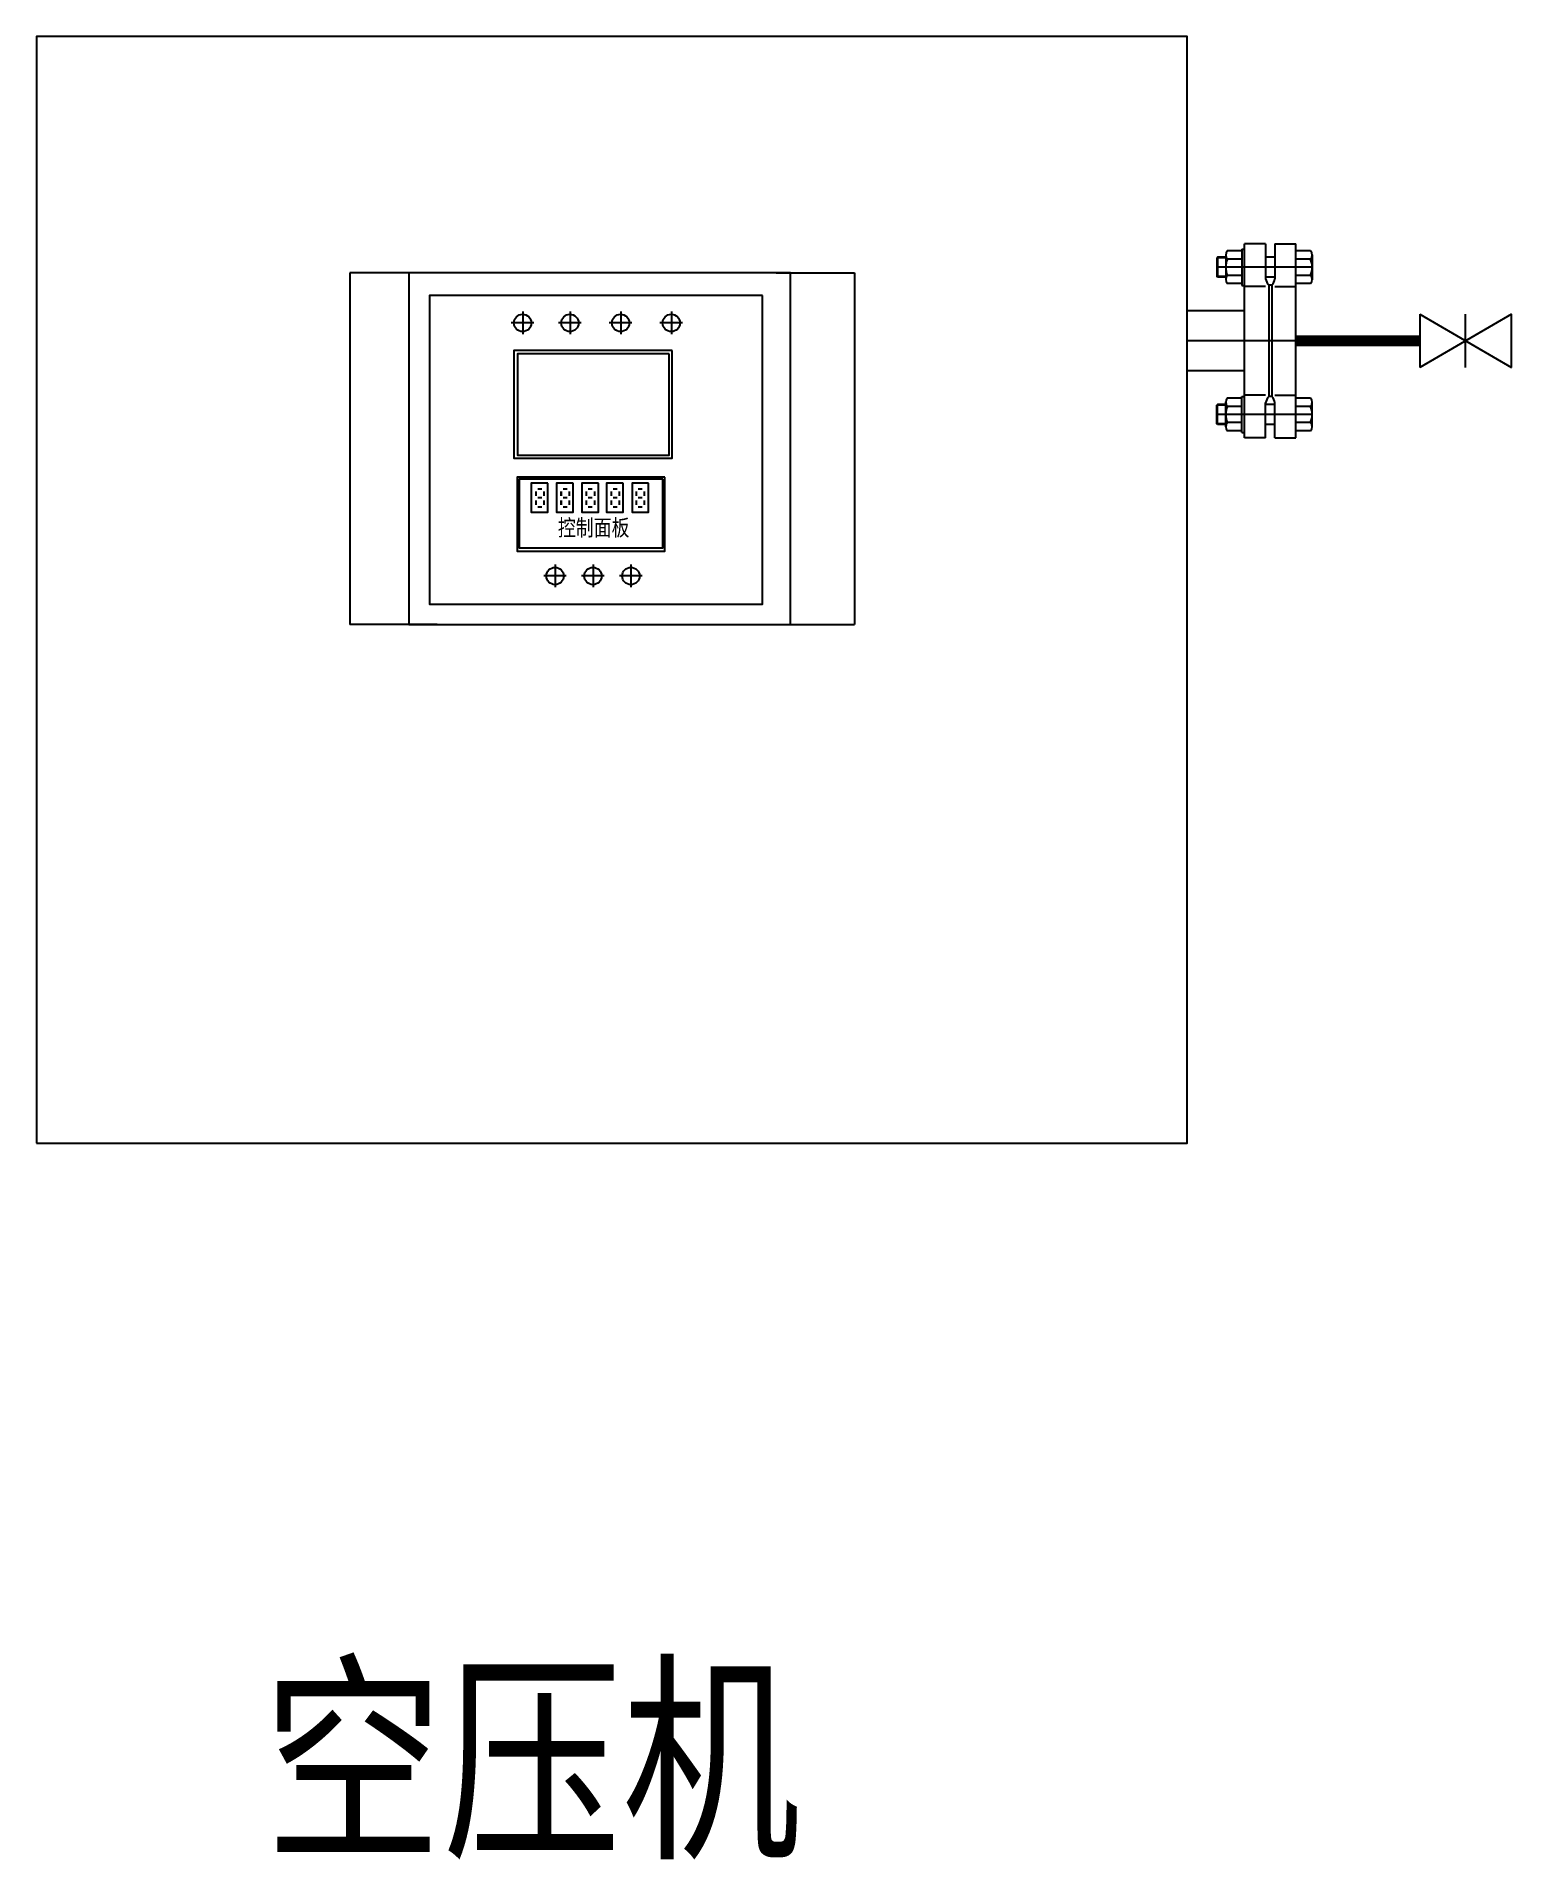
# Model space of a CAD drawing. Header units: millimetres. Extents: x 325.5 to 393.6, y 86 to 170.1.
import ezdxf

# ---------------------------------------------------------------- set-up
doc = ezdxf.new("R2010")
doc.units = ezdxf.units.MM
doc.linetypes.add('CENTER', pattern=[50.8, 31.75, -6.35, 6.35, -6.35])
for name, color, linetype in [('LAYER1', 3, 'CENTER'), ('sb', 2, 'Continuous'), ('图框', 4, 'Continuous')]:
    doc.layers.add(name, color=color, linetype=linetype)
doc.layers.add('放空气管', color=7, linetype='o_LINE', lineweight=30)
doc.styles.add('QSDI', font='SimSun.ttf', dxfattribs={"width": 0.8})
doc.linetypes.add('o_LINE', pattern='A,0.5,-0.2,["o",Standard,S=0.1,R=0,X=-0.1,Y=-0.05],-0.2', length=0.9)

msp = doc.modelspace()

# ---------------------------------------------------------------- linework, layer by layer
for p, q in [((380.005, 159.911), (379.966, 159.88)), ((379.966, 159.88), (379.966, 159.016)), ((380.383, 159.911), (380.005, 159.911)), ((380.005, 159.911), (380.005, 158.985)), ((380.383, 160.023), (380.383, 158.871)), ((381.13, 160.198), (380.454, 160.198)), ((381.13, 159.823), (380.454, 159.823)), ((381.13, 160.287), (381.253, 160.287)), ((381.13, 160.287), (381.13, 158.611)), ((381.253, 151.574), (381.253, 160.529)), ((382.222, 160.529), (381.253, 160.529)), ((382.222, 160.529), (382.222, 158.915)), ((382.652, 159.911), (382.222, 159.911)), ((382.652, 160.529), (382.652, 158.915)), ((382.652, 160.529), (383.621, 160.529)), ((383.621, 151.574), (383.621, 160.529)), ((384.296, 160.198), (383.621, 160.198)), ((384.296, 159.823), (383.621, 159.823)), ((384.368, 160.025), (384.368, 158.873)), ((380.005, 158.985), (379.966, 159.016)), ((380.383, 158.985), (380.005, 158.985)), ((381.13, 159.073), (380.454, 159.073)), ((382.652, 158.985), (382.222, 158.985)), ((384.296, 159.073), (383.621, 159.073)), ((381.13, 158.698), (380.454, 158.698)), ((381.13, 158.611), (381.253, 158.611)), ((382.222, 158.564), (381.253, 158.564)), ((382.365, 158.624), (382.365, 153.479)), ((382.509, 158.624), (382.365, 158.624)), ((382.509, 158.624), (382.509, 153.479)), ((382.652, 158.564), (383.621, 158.564)), ((384.296, 158.698), (383.621, 158.698)), ((381.253, 157.441), (378.598, 157.441)), ((381.253, 154.662), (378.598, 154.662)), ((380.005, 153.118), (379.966, 153.087)), ((380.383, 153.118), (380.005, 153.118)), ((380.005, 152.192), (380.005, 153.118)), ((380.383, 152.08), (380.383, 153.231)), ((381.13, 153.405), (380.454, 153.405)), ((381.13, 153.492), (381.253, 153.492)), ((381.13, 151.816), (381.13, 153.492)), ((382.222, 153.539), (381.253, 153.539)), ((382.222, 151.574), (382.222, 153.188)), ((382.652, 153.118), (382.222, 153.118)), ((382.509, 153.479), (382.365, 153.479)), ((382.652, 153.539), (383.621, 153.539)), ((382.652, 151.574), (382.652, 153.188)), ((384.296, 153.405), (383.621, 153.405)), ((384.368, 152.078), (384.368, 153.23)), ((379.966, 152.222), (379.966, 153.087)), ((381.13, 153.03), (380.454, 153.03)), ((381.13, 152.28), (380.454, 152.28)), ((384.296, 153.03), (383.621, 153.03)), ((384.296, 152.28), (383.621, 152.28)), ((380.005, 152.192), (379.966, 152.222)), ((380.383, 152.192), (380.005, 152.192)), ((381.13, 151.905), (380.454, 151.905)), ((381.13, 151.816), (381.253, 151.816)), ((382.222, 151.574), (381.253, 151.574)), ((382.652, 152.192), (382.222, 152.192)), ((382.652, 151.574), (383.621, 151.574)), ((384.296, 151.905), (383.621, 151.905))]:
    msp.add_line(p, q)
at = {"color": 1}
for p, q in [((380.383, 159.88), (379.966, 159.88)), ((380.383, 159.016), (379.966, 159.016)), ((380.383, 153.087), (379.966, 153.087)), ((380.383, 152.222), (379.966, 152.222))]:
    msp.add_line(p, q, dxfattribs=at)
at = {"color": 0}
for p, q in [((343.996, 159.196), (339.956, 159.196)), ((359.627, 159.196), (363.243, 159.196)), ((347.938, 157.401), (347.938, 156.357)), ((350.122, 157.401), (350.122, 156.357)), ((352.461, 157.401), (352.461, 156.357)), ((354.801, 157.401), (354.801, 156.357)), ((348.448, 156.881), (347.41, 156.881)), ((350.631, 156.881), (349.593, 156.881)), ((352.971, 156.881), (351.933, 156.881)), ((355.311, 156.881), (354.273, 156.881)), ((348.543, 149.106), (348.543, 148.907)), ((348.825, 149.215), (348.639, 149.215)), ((348.919, 149.106), (348.919, 148.907)), ((349.703, 149.106), (349.703, 148.907)), ((349.708, 149.106), (349.708, 148.907)), ((349.985, 149.215), (349.799, 149.215)), ((349.989, 149.215), (349.804, 149.215)), ((350.079, 149.106), (350.079, 148.907)), ((350.084, 149.106), (350.084, 148.907)), ((350.868, 149.106), (350.868, 148.907)), ((351.15, 149.215), (350.964, 149.215)), ((351.244, 149.106), (351.244, 148.907)), ((352.013, 149.106), (352.013, 148.907)), ((352.294, 149.215), (352.108, 149.215)), ((352.389, 149.106), (352.389, 148.907)), ((353.172, 149.106), (353.172, 148.907)), ((353.454, 149.215), (353.268, 149.215)), ((353.548, 149.106), (353.548, 148.907)), ((348.543, 148.689), (348.543, 148.489)), ((348.825, 148.803), (348.639, 148.803)), ((348.639, 148.391), (348.825, 148.391)), ((348.919, 148.689), (348.919, 148.489)), ((349.703, 148.689), (349.703, 148.489)), ((349.708, 148.689), (349.708, 148.489)), ((349.985, 148.803), (349.799, 148.803)), ((349.799, 148.391), (349.985, 148.391)), ((349.989, 148.803), (349.804, 148.803)), ((349.804, 148.391), (349.989, 148.391)), ((350.079, 148.689), (350.079, 148.489)), ((350.084, 148.689), (350.084, 148.489)), ((350.868, 148.689), (350.868, 148.489)), ((351.15, 148.803), (350.964, 148.803)), ((350.964, 148.391), (351.15, 148.391)), ((351.244, 148.689), (351.244, 148.489)), ((352.013, 148.689), (352.013, 148.489)), ((352.294, 148.803), (352.108, 148.803)), ((352.108, 148.391), (352.294, 148.391)), ((352.389, 148.689), (352.389, 148.489)), ((353.172, 148.689), (353.172, 148.489)), ((353.454, 148.803), (353.268, 148.803)), ((353.268, 148.391), (353.454, 148.391)), ((353.548, 148.689), (353.548, 148.489)), ((349.437, 145.726), (349.437, 144.682)), ((351.186, 145.726), (351.186, 144.682)), ((351.186, 145.726), (351.186, 144.682)), ((352.935, 145.726), (352.935, 144.682)), ((349.947, 145.206), (348.908, 145.206)), ((351.696, 145.206), (350.658, 145.206)), ((351.696, 145.206), (350.658, 145.206)), ((353.445, 145.206), (352.407, 145.206)), ((343.996, 142.97), (339.956, 142.97)), ((359.627, 142.97), (363.243, 142.97))]:
    msp.add_line(p, q, dxfattribs=at)
for points in [[(360.293, 159.196), (342.69, 159.196), (342.69, 142.97), (360.293, 142.97)], [(359.006, 158.138), (343.633, 158.138), (343.633, 143.9), (359.006, 143.9)], [(354.837, 155.61), (347.529, 155.61), (347.529, 150.642), (354.837, 150.642)], [(354.691, 155.456), (347.691, 155.456), (347.691, 150.785), (354.691, 150.785)], [(354.497, 149.769), (347.687, 149.769), (347.687, 146.354), (354.497, 146.354)], [(354.407, 149.676), (347.78, 149.676), (347.78, 146.495), (354.407, 146.495)], [(349.099, 149.492), (348.333, 149.492), (348.333, 148.152), (349.099, 148.152)], [(350.264, 149.492), (349.498, 149.492), (349.498, 148.152), (350.264, 148.152)], [(350.264, 149.492), (349.498, 149.492), (349.498, 148.152), (350.264, 148.152)], [(351.429, 149.492), (350.662, 149.492), (350.662, 148.152), (351.429, 148.152)], [(352.574, 149.492), (351.807, 149.492), (351.807, 148.152), (352.574, 148.152)], [(353.75, 149.492), (352.983, 149.492), (352.983, 148.152), (353.75, 148.152)]]:
    msp.add_lwpolyline(points, close=True, dxfattribs=at)
for centre in [(347.931, 156.877), (350.114, 156.877), (352.454, 156.877), (354.794, 156.877), (349.43, 145.202), (351.179, 145.202), (352.928, 145.202)]:
    msp.add_circle(centre, 0.4, dxfattribs=at)
for centre, radius, start, end in [((380.664, 160.011), 0.281, 138.18827, 221.81173), ((381.404, 159.448), 1.021, 158.45178, 201.54822), ((384.087, 160.011), 0.281, 318.14625, 41.85375), ((383.346, 159.448), 1.021, 338.45178, 21.54822), ((380.664, 158.885), 0.281, 138.14625, 221.85375), ((384.087, 158.885), 0.281, 318.18827, 41.81173), ((382.72, 158.979), 0.502, 187.35416, 224.93755), ((382.154, 158.979), 0.502, 315.06245, 352.64584), ((380.664, 153.218), 0.281, 138.14625, 221.85375), ((382.72, 153.124), 0.502, 135.06245, 172.64584), ((382.154, 153.124), 0.502, 7.35416, 44.93755), ((384.087, 153.218), 0.281, 318.18827, 41.81173), ((380.664, 152.092), 0.281, 138.18827, 221.81173), ((381.404, 152.655), 1.021, 158.45178, 201.54822), ((383.346, 152.655), 1.021, 338.45178, 21.54822), ((384.087, 152.092), 0.281, 318.14625, 41.85375)]:
    msp.add_arc(centre, radius, start, end)
at = {"layer": 'LAYER1', "color": 1, "linetype": 'CENTER'}
for p, q in [((384.368, 159.448), (379.966, 159.448)), ((383.621, 156.051), (378.598, 156.051)), ((384.368, 152.655), (379.966, 152.655))]:
    msp.add_line(p, q, dxfattribs=at)
at = {"layer": 'sb', "color": 0}
for p, q in [((339.956, 159.196), (339.956, 142.97)), ((363.243, 159.196), (363.243, 142.97))]:
    msp.add_line(p, q, dxfattribs=at)
at = {"layer": 'sb', "color": 2, "ltscale": 30}
msp.add_lwpolyline([(325.499, 119.035), (378.598, 119.035), (378.598, 170.096), (325.499, 170.096)], close=True, dxfattribs=at)
at = {"layer": '图框', "color": 2}
for p, q in [((389.332, 157.287), (389.332, 154.815)), ((393.57, 157.287), (389.332, 154.815)), ((389.332, 157.287), (393.57, 154.815)), ((391.451, 154.815), (391.451, 157.287)), ((393.57, 154.815), (393.57, 157.287))]:
    msp.add_line(p, q, dxfattribs=at)
at = {"layer": '放空气管', "linetype": 'ByBlock', "ltscale": 200, "const_width": 0.5}
msp.add_lwpolyline([(383.621, 156.051), (389.332, 156.051), (389.332, 156.051)], dxfattribs=at)

# ---------------------------------------------------------------- texts
at = {"color": 0, "style": 'QSDI', "width": 0.8}
msp.add_text('控制面板', height=0.7569, dxfattribs=at).set_placement((349.563, 147.056))
at = {"style": 'QSDI', "width": 0.8}
msp.add_text('空压机', height=7.5686, dxfattribs=at).set_placement((335.985, 86.807))

doc.saveas('drawing.dxf')
